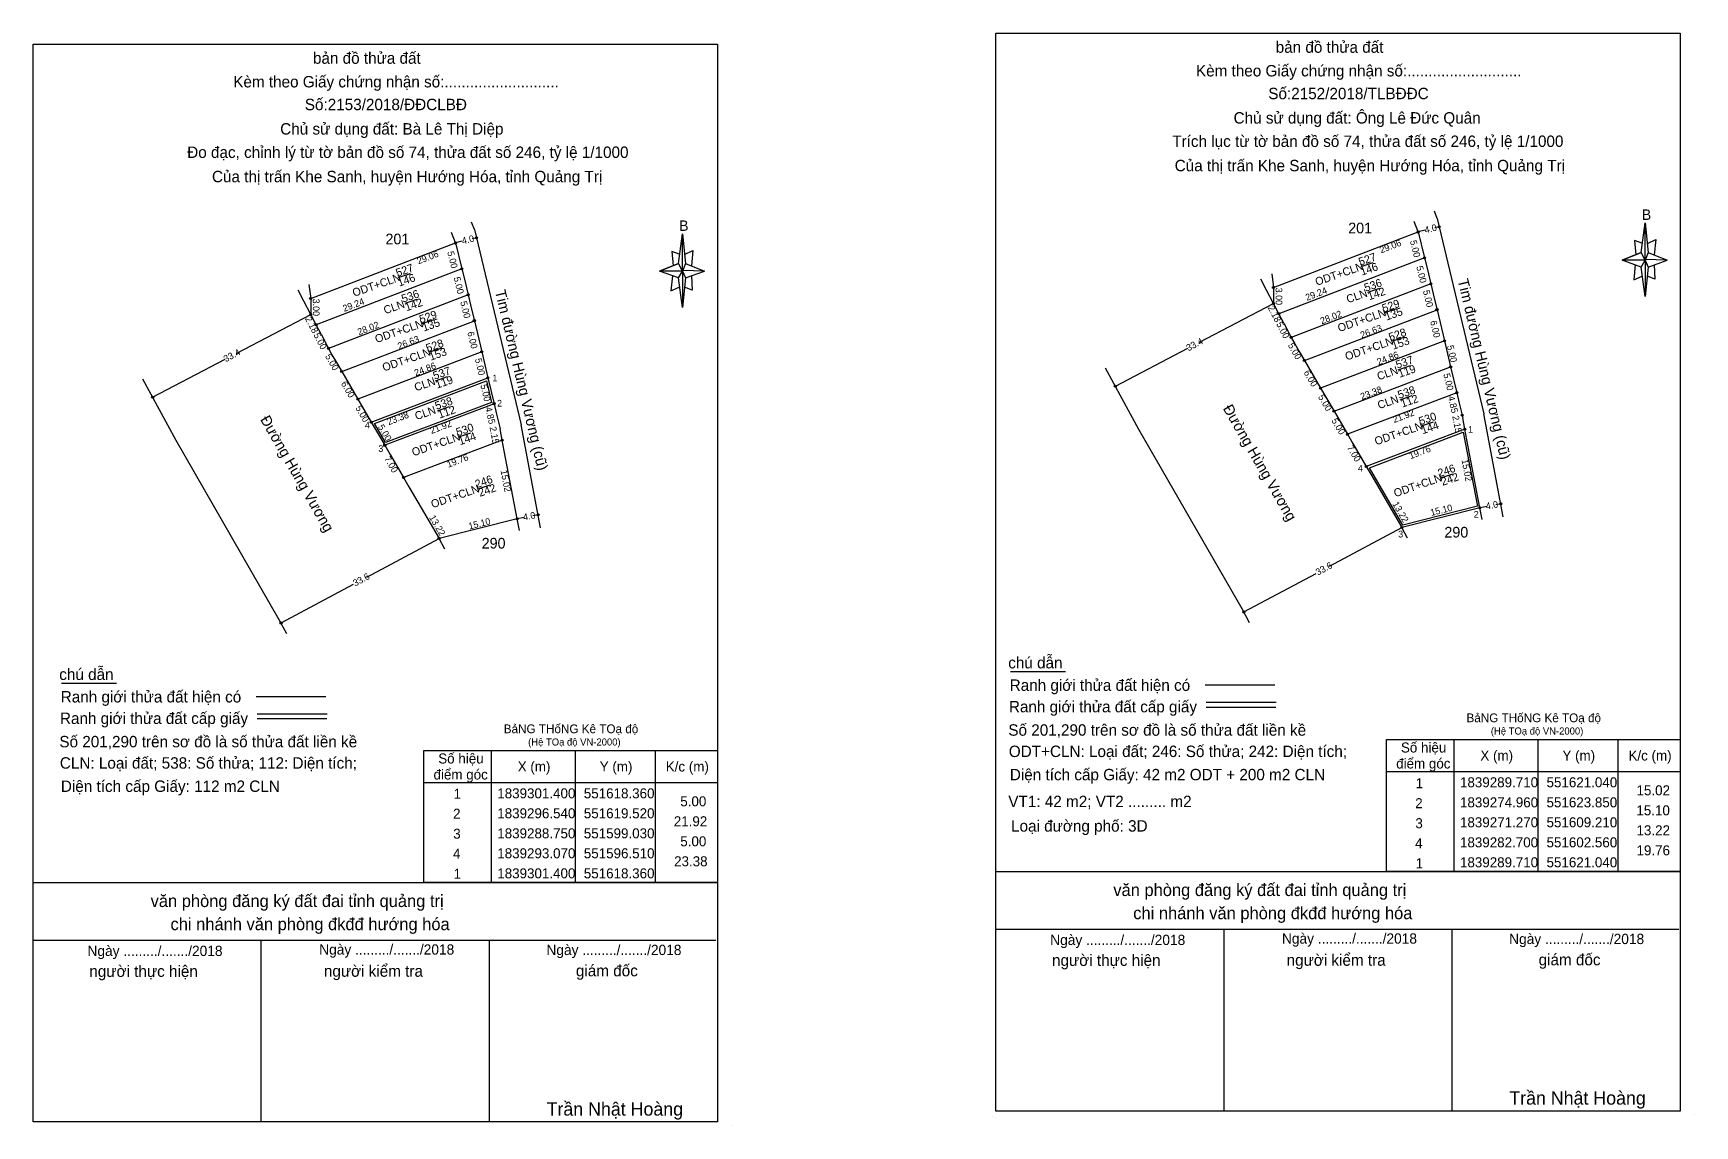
# Model space of a CAD drawing. Extents: x 549542 to 551639, y 1839142 to 1839580.
# Drawn here: x 550586 to 550897.4, y 1839144.2 to 1839349 of the extents above; entities that cross this region are included whole.
import ezdxf

# ---------------------------------------------------------------- set-up
doc = ezdxf.new("R2010")
doc.units = 0
for name, color, linetype in [('Level 1', 7, 'Continuous'), ('Level 10', 7, 'Continuous'), ('Level 17', 7, 'Continuous'), ('Level 5', 7, 'Continuous'), ('Level 55', 7, 'Continuous'), ('Level 6', 7, 'Continuous'), ('Level 63', 7, 'Continuous')]:
    doc.layers.add(name, color=color, linetype=linetype)

msp = doc.modelspace()

# ---------------------------------------------------------------- linework, layer by layer
at = {"layer": 'Level 1'}
for centre in [(550849.52, 1839312.69), (550669.09, 1839310.63), (550788.83, 1839282.82), (550608.4, 1839280.76), (550861.07, 1839260.74), (550680.64, 1839258.68), (550812.9, 1839240.48), (550632.47, 1839238.42)]:
    msp.add_circle(centre, 0.2, dxfattribs=at)
at = {"layer": 'Level 10'}
for p, q in [((550849.16, 1839314.22), (550848.61, 1839315.62)), ((550668.73, 1839312.16), (550668.18, 1839313.56)), ((550668.73, 1839312.16), (550677.44, 1839275.55)), ((550845.58, 1839311.72), (550844.86, 1839313.71)), ((550849.52, 1839312.69), (550848.73, 1839312.5)), ((550849.16, 1839314.22), (550857.87, 1839277.61)), ((550638.02, 1839299.26), (550665.15, 1839309.66)), ((550665.15, 1839309.66), (550664.43, 1839311.65)), ((550666.44, 1839309.98), (550665.15, 1839309.66)), ((550665.15, 1839309.66), (550666.35, 1839304.81)), ((550669.09, 1839310.63), (550668.3, 1839310.44)), ((550818.45, 1839301.32), (550845.58, 1839311.72)), ((550846.87, 1839312.04), (550845.58, 1839311.72)), ((550845.58, 1839311.72), (550846.78, 1839306.87)), ((550846.78, 1839306.87), (550847.26, 1839304.92)), ((550666.35, 1839304.81), (550666.83, 1839302.86)), ((550666.83, 1839302.86), (550667.52, 1839299.95)), ((550817.16, 1839300.82), (550816.11, 1839302.84)), ((550818.13, 1839303.9), (550818.45, 1839301.32)), ((550847.26, 1839304.92), (550847.95, 1839302.01)), ((550636.73, 1839298.76), (550635.68, 1839300.78)), ((550637.7, 1839301.84), (550638.02, 1839299.26)), ((550667.52, 1839299.95), (550668.22, 1839297.02)), ((550818.47, 1839298.32), (550817.16, 1839300.82)), ((550847.95, 1839302.01), (550848.65, 1839299.08)), ((550638.04, 1839296.26), (550636.73, 1839298.76)), ((550668.22, 1839297.02), (550668.69, 1839295.09)), ((550804.59, 1839291.06), (550818.47, 1839298.32)), ((550819.48, 1839296.39), (550818.47, 1839298.32)), ((550848.65, 1839299.08), (550849.12, 1839297.15)), ((550849.12, 1839297.15), (550850.51, 1839291.31)), ((550624.16, 1839289), (550638.04, 1839296.26)), ((550639.05, 1839294.33), (550638.04, 1839296.26)), ((550639.99, 1839292.54), (550639.05, 1839294.33)), ((550668.69, 1839295.09), (550670.08, 1839289.25)), ((550820.42, 1839294.6), (550819.48, 1839296.39)), ((550820.42, 1839294.6), (550821.79, 1839291.96)), ((550639.99, 1839292.54), (550641.36, 1839289.9)), ((550821.79, 1839291.96), (550822.44, 1839290.72)), ((550822.44, 1839290.72), (550823.26, 1839289.32)), ((550850.51, 1839291.31), (550851.66, 1839286.44)), ((550608.4, 1839280.76), (550621.98, 1839287.86)), ((550641.36, 1839289.9), (550642.01, 1839288.66)), ((550642.01, 1839288.66), (550642.83, 1839287.26)), ((550642.83, 1839287.26), (550643.83, 1839285.55)), ((550670.08, 1839289.25), (550671.23, 1839284.38)), ((550788.83, 1839282.82), (550802.41, 1839289.92)), ((550823.26, 1839289.32), (550824.26, 1839287.61)), ((550824.26, 1839287.61), (550827.29, 1839282.43)), ((550612.8, 1839272.64), (550606.57, 1839284.14)), ((550643.83, 1839285.55), (550646.86, 1839280.37)), ((550671.23, 1839284.38), (550672.39, 1839279.52)), ((550793.23, 1839274.7), (550787, 1839286.2)), ((550851.66, 1839286.44), (550852.82, 1839281.58)), ((550827.29, 1839282.43), (550829.81, 1839278.11)), ((550852.82, 1839281.58), (550853.28, 1839279.62)), ((550646.86, 1839280.37), (550649.38, 1839276.05)), ((550672.39, 1839279.52), (550672.85, 1839277.56)), ((550829.81, 1839278.11), (550832.33, 1839273.79)), ((550853.28, 1839279.62), (550853.94, 1839276.86)), ((550649.38, 1839276.05), (550651.9, 1839271.73)), ((550672.85, 1839277.56), (550673.51, 1839274.8)), ((550673.91, 1839272.69), (550673.51, 1839274.8)), ((550681.09, 1839256.28), (550677.44, 1839275.55)), ((550854.34, 1839274.75), (550853.94, 1839276.86)), ((550861.52, 1839258.34), (550857.87, 1839277.61)), ((550632.14, 1839239), (550612.8, 1839272.64)), ((550651.9, 1839271.73), (550652.91, 1839269.99)), ((550674.29, 1839270.71), (550673.91, 1839272.69)), ((550812.57, 1839241.06), (550793.23, 1839274.7)), ((550832.33, 1839273.79), (550833.34, 1839272.05)), ((550833.34, 1839272.05), (550835.86, 1839267.74)), ((550854.72, 1839272.77), (550854.34, 1839274.75)), ((550857.15, 1839260), (550854.72, 1839272.77)), ((550652.91, 1839269.99), (550655.43, 1839265.68)), ((550676.72, 1839257.94), (550674.29, 1839270.71)), ((550655.43, 1839265.68), (550656.44, 1839263.94)), ((550835.86, 1839267.74), (550836.87, 1839266)), ((550836.87, 1839266), (550842.51, 1839256.31)), ((550656.44, 1839263.94), (550662.08, 1839254.25)), ((550858.49, 1839260.25), (550857.15, 1839260)), ((550857.56, 1839257.83), (550857.15, 1839260)), ((550861.07, 1839260.74), (550860.11, 1839260.56)), ((550678.06, 1839258.19), (550676.72, 1839257.94)), ((550677.13, 1839255.77), (550676.72, 1839257.94)), ((550680.64, 1839258.68), (550679.68, 1839258.5)), ((550828.99, 1839249.08), (550842.51, 1839256.31)), ((550843.59, 1839254.29), (550842.51, 1839256.31)), ((550648.56, 1839247.02), (550662.08, 1839254.25)), ((550663.16, 1839252.23), (550662.08, 1839254.25)), ((550812.9, 1839240.48), (550826.45, 1839247.72)), ((550632.47, 1839238.42), (550646.02, 1839245.66)), ((550813.97, 1839238.45), (550812.57, 1839241.06)), ((550633.54, 1839236.39), (550632.14, 1839239))]:
    msp.add_line(p, q, dxfattribs=at)
for points in [[(550818.45, 1839301.32), (550818.47, 1839298.32)], [(550638.02, 1839299.26), (550638.04, 1839296.26)], [(550857.15, 1839260), (550842.51, 1839256.31)], [(550676.72, 1839257.94), (550662.08, 1839254.25)]]:
    msp.add_lwpolyline(points, dxfattribs=at)
at = {"layer": 'Level 17'}
for p, q in [((550769.18, 1839229.31), (550779.5, 1839229.31)), ((550591.33, 1839227.13), (550601.65, 1839227.13))]:
    msp.add_line(p, q, dxfattribs=at)
at = {"layer": 'Level 5'}
for p, q in [((550887.39, 1839307.86), (550888.11, 1839313.42)), ((550706.96, 1839305.8), (550707.68, 1839311.36)), ((550887.68, 1839309.57), (550886.11, 1839310.14)), ((550886.11, 1839310.14), (550886.4, 1839307.43)), ((550888.53, 1839309.57), (550890.1, 1839310.28)), ((550890.1, 1839310.28), (550889.82, 1839307.43)), ((550707.25, 1839307.51), (550705.68, 1839308.08)), ((550705.68, 1839308.08), (550705.97, 1839305.37)), ((550708.1, 1839307.51), (550709.67, 1839308.22)), ((550709.67, 1839308.22), (550709.39, 1839305.37)), ((550887.39, 1839307.86), (550883.83, 1839306.43)), ((550883.83, 1839306.43), (550887.39, 1839307.86)), ((550887.39, 1839305.15), (550883.83, 1839306.43)), ((550888.11, 1839306.43), (550883.83, 1839306.43)), ((550888.11, 1839306.43), (550887.39, 1839307.86)), ((550887.39, 1839307.86), (550888.68, 1839305.15)), ((550892.24, 1839306.43), (550888.11, 1839306.58)), ((550888.11, 1839306.58), (550888.11, 1839306.43)), ((550888.11, 1839306.43), (550888.68, 1839305.15)), ((550888.68, 1839307.86), (550892.24, 1839306.43)), ((550888.68, 1839305.15), (550892.24, 1839306.43)), ((550888.68, 1839305.15), (550892.24, 1839306.43)), ((550706.96, 1839305.8), (550703.4, 1839304.37)), ((550703.4, 1839304.37), (550706.96, 1839305.8)), ((550706.96, 1839303.09), (550703.4, 1839304.37)), ((550707.68, 1839304.37), (550703.4, 1839304.37)), ((550705.82, 1839303.52), (550705.54, 1839300.67)), ((550707.68, 1839304.37), (550706.96, 1839305.8)), ((550706.96, 1839305.8), (550708.25, 1839303.09)), ((550711.81, 1839304.37), (550707.68, 1839304.52)), ((550707.68, 1839304.52), (550707.68, 1839304.37)), ((550707.68, 1839304.37), (550708.25, 1839303.09)), ((550708.25, 1839303.09), (550707.68, 1839297.53)), ((550708.25, 1839305.8), (550711.81, 1839304.37)), ((550708.25, 1839303.09), (550711.81, 1839304.37)), ((550708.25, 1839303.09), (550711.81, 1839304.37)), ((550709.39, 1839303.52), (550709.53, 1839300.81)), ((550886.25, 1839305.58), (550885.97, 1839302.73)), ((550885.97, 1839302.73), (550887.54, 1839303.44)), ((550888.68, 1839305.15), (550888.11, 1839299.59)), ((550889.96, 1839302.87), (550888.53, 1839303.44)), ((550889.82, 1839305.58), (550889.96, 1839302.87)), ((550705.54, 1839300.67), (550707.11, 1839301.38)), ((550709.53, 1839300.81), (550708.1, 1839301.38)), ((550766.45, 1839191.81), (550894.7, 1839191.81)), ((550586.02, 1839189.75), (550714.27, 1839189.75)), ((550586.02, 1839178.92), (550713.98, 1839178.92)), ((550586.02, 1839178.92), (550713.98, 1839178.92)), ((550586.02, 1839178.92), (550713.98, 1839178.92)), ((550586.02, 1839144.86), (550586.02, 1839178.92)), ((550628.77, 1839144.86), (550628.77, 1839178.92)), ((550671.52, 1839144.86), (550671.52, 1839178.92)), ((550766.45, 1839180.98), (550894.41, 1839180.98)), ((550766.45, 1839180.98), (550894.41, 1839180.98)), ((550766.45, 1839180.98), (550894.41, 1839180.98)), ((550766.45, 1839146.92), (550766.45, 1839180.98)), ((550809.2, 1839146.92), (550809.2, 1839180.98)), ((550851.95, 1839146.92), (550851.95, 1839180.98)), ((550714.27, 1839144.86), (550586.02, 1839144.86)), ((550765.78, 1839145.83), (550765.78, 1839145.83)), ((550765.78, 1839145.83), (550765.78, 1839145.83)), ((550765.78, 1839145.83), (550765.78, 1839145.83)), ((550766.35, 1839145.72), (550766.35, 1839145.72)), ((550766.35, 1839145.72), (550766.35, 1839145.72)), ((550766.35, 1839145.72), (550766.35, 1839145.72)), ((550894.7, 1839146.92), (550766.45, 1839146.92))]:
    msp.add_line(p, q, dxfattribs=at)
for points in [[(550586.02, 1839346.92), (550714.27, 1839346.92), (550714.27, 1839144.86), (550586.02, 1839144.86)], [(550766.45, 1839348.98), (550894.7, 1839348.98), (550894.7, 1839146.92), (550766.45, 1839146.92)], [(550888.11, 1839313.42), (550888.68, 1839307.86), (550888.11, 1839306.43)], [(550707.68, 1839311.36), (550708.25, 1839305.8), (550707.68, 1839304.37)], [(550888.11, 1839306.43), (550888.11, 1839299.59), (550887.39, 1839305.15)], [(550707.68, 1839304.37), (550707.68, 1839297.53), (550706.96, 1839303.09)]]:
    msp.add_lwpolyline(points, close=True, dxfattribs=at)
at = {"layer": 'Level 55'}
for p, q in [((550846.78, 1839306.87), (550819.48, 1839296.39)), ((550666.35, 1839304.81), (550639.05, 1839294.33)), ((550667.52, 1839299.95), (550641.36, 1839289.9)), ((550847.95, 1839302.01), (550821.79, 1839291.96)), ((550824.26, 1839287.61), (550849.12, 1839297.15)), ((550643.83, 1839285.55), (550668.69, 1839295.09)), ((550850.51, 1839291.31), (550827.29, 1839282.43)), ((550670.08, 1839289.25), (550646.86, 1839280.37)), ((550649.38, 1839276.05), (550671.23, 1839284.38)), ((550829.81, 1839278.11), (550851.66, 1839286.44)), ((550852.82, 1839281.58), (550832.33, 1839273.79)), ((550672.39, 1839279.52), (550651.9, 1839271.73)), ((550673.91, 1839272.69), (550655.43, 1839265.68)), ((550854.34, 1839274.75), (550835.86, 1839267.74))]:
    msp.add_line(p, q, dxfattribs=at)
for points in [[(550670.95, 1839283.84), (550671.92, 1839279.77), (550652.07, 1839272.22), (550649.96, 1839275.84)], [(550854.04, 1839274.21), (550856.69, 1839260.3), (550842.7, 1839256.77), (550836.44, 1839267.53)]]:
    msp.add_lwpolyline(points, close=True, dxfattribs=at)
at = {"layer": 'Level 6'}
for p, q in [((550805.66, 1839226.84), (550818.7, 1839226.84)), ((550627.81, 1839224.66), (550640.85, 1839224.66)), ((550805.87, 1839223.54), (550818.98, 1839223.54)), ((550805.87, 1839222.66), (550818.89, 1839222.66)), ((550628.02, 1839221.36), (550641.13, 1839221.36)), ((550628.02, 1839220.48), (550641.04, 1839220.48)), ((550716.99, 1839144.15), (550716.99, 1839144.15)), ((550716.99, 1839144.15), (550716.99, 1839144.15)), ((550716.99, 1839144.15), (550716.99, 1839144.15)), ((550897.42, 1839146.21), (550897.42, 1839146.21)), ((550897.42, 1839146.21), (550897.42, 1839146.21)), ((550897.42, 1839146.21), (550897.42, 1839146.21))]:
    msp.add_line(p, q, dxfattribs=at)
at = {"layer": 'Level 63'}
for p, q in [((550834.87, 1839305.22), (550837.13, 1839306)), ((550654.44, 1839303.16), (550656.7, 1839303.94)), ((550836.15, 1839300.42), (550838.41, 1839301.2)), ((550655.72, 1839298.36), (550657.98, 1839299.14)), ((550839.32, 1839296.6), (550841.58, 1839297.38)), ((550658.89, 1839294.54), (550661.15, 1839295.32)), ((550840.81, 1839291.29), (550843.07, 1839292.07)), ((550660.38, 1839289.23), (550662.64, 1839290.01)), ((550661.43, 1839283.82), (550663.69, 1839284.6)), ((550841.86, 1839285.88), (550844.12, 1839286.66)), ((550842.19, 1839280.27), (550844.45, 1839281.05)), ((550661.76, 1839278.21), (550664.02, 1839278.99)), ((550846.19, 1839275.37), (550848.45, 1839276.15)), ((550665.76, 1839273.31), (550668.02, 1839274.09)), ((550849.81, 1839265.62), (550852.07, 1839266.4)), ((550669.38, 1839263.56), (550671.64, 1839264.34)), ((550852.25, 1839216.56), (550852.25, 1839191.81)), ((550868, 1839216.56), (550868, 1839191.81)), ((550883, 1839216.56), (550883, 1839191.81)), ((550671.83, 1839214.5), (550671.83, 1839189.75)), ((550687.57, 1839214.5), (550687.57, 1839189.75)), ((550702.57, 1839214.5), (550702.57, 1839189.75)), ((550839.65, 1839210.56), (550894.7, 1839210.56)), ((550659.23, 1839208.5), (550714.27, 1839208.5))]:
    msp.add_line(p, q, dxfattribs=at)
for points in [[(550839.65, 1839216.56), (550894.7, 1839216.56), (550894.7, 1839191.81), (550839.65, 1839191.81)], [(550659.23, 1839214.5), (550714.27, 1839214.5), (550714.27, 1839189.75), (550659.23, 1839189.75)]]:
    msp.add_lwpolyline(points, close=True, dxfattribs=at)
for centre in [(550665.15, 1839309.66), (550845.58, 1839311.72), (550846.78, 1839306.87), (550666.35, 1839304.81), (550667.52, 1839299.95), (550818.45, 1839301.32), (550847.95, 1839302.01), (550638.02, 1839299.26), (550818.47, 1839298.32), (550819.48, 1839296.39), (550849.12, 1839297.15), (550638.04, 1839296.26), (550639.05, 1839294.33), (550668.69, 1839295.09), (550821.79, 1839291.96), (550850.51, 1839291.31), (550641.36, 1839289.9), (550670.08, 1839289.25), (550824.26, 1839287.61), (550643.83, 1839285.55), (550671.23, 1839284.38), (550851.66, 1839286.44), (550827.29, 1839282.43), (550852.82, 1839281.58), (550646.86, 1839280.37), (550672.39, 1839279.52), (550829.81, 1839278.11), (550649.38, 1839276.05), (550853.82, 1839277.37), (550854.34, 1839274.75), (550651.9, 1839271.73), (550673.91, 1839272.69), (550832.33, 1839273.79), (550655.43, 1839265.68), (550835.86, 1839267.74), (550857.15, 1839260), (550676.72, 1839257.94), (550842.51, 1839256.31), (550662.08, 1839254.25)]:
    msp.add_circle(centre, 0.2, dxfattribs=at)

# ---------------------------------------------------------------- texts
at = {"layer": 'Level 1'}
for s, p in [('ODT+CLN', (550826.58, 1839301.61)), ('527', (550834.71, 1839305.35)), ('146', (550835.04, 1839303.52)), ('ODT+CLN', (550646.15, 1839299.55)), ('527', (550654.28, 1839303.29)), ('146', (550654.61, 1839301.46)), ('536', (550835.77, 1839300.5)), ('536', (550655.34, 1839298.44)), ('CLN', (550832.42, 1839298.35)), ('142', (550836.42, 1839298.9)), ('CLN', (550651.99, 1839296.29)), ('142', (550655.99, 1839296.84)), ('529', (550658.68, 1839294.57)), ('ODT+CLN', (550830.8, 1839292.94)), ('529', (550839.11, 1839296.63)), ('135', (550839.67, 1839295.1)), ('ODT+CLN', (550650.37, 1839290.88)), ('135', (550659.24, 1839293.04)), ('528', (550840.35, 1839291.24)), ('528', (550659.92, 1839289.18)), ('ODT+CLN', (550832.18, 1839287.61)), ('153', (550840.94, 1839289.64)), ('ODT+CLN', (550651.75, 1839285.55)), ('153', (550660.51, 1839287.58)), ('537', (550841.67, 1839286.06)), ('CLN', (550657.74, 1839281.82)), ('537', (550661.24, 1839284)), ('119', (550661.69, 1839282.32)), ('CLN', (550838.17, 1839283.88)), ('119', (550842.12, 1839284.38)), ('CLN', (550838.27, 1839278.49)), ('538', (550842.04, 1839280.41)), ('112', (550842.6, 1839278.78)), ('CLN', (550657.84, 1839276.43)), ('538', (550661.61, 1839278.35)), ('112', (550662.17, 1839276.72)), ('530', (550846, 1839275.47)), ('530', (550665.57, 1839273.41)), ('ODT+CLN', (550837.71, 1839271.71)), ('144', (550846.44, 1839273.79)), ('ODT+CLN', (550657.28, 1839269.65)), ('144', (550666.01, 1839271.73)), ('246', (550669.12, 1839263.67)), ('ODT+CLN', (550841.3, 1839261.98)), ('246', (550849.55, 1839265.73)), ('242', (550850.17, 1839264.12)), ('ODT+CLN', (550660.87, 1839259.92)), ('242', (550669.74, 1839262.06))]:
    msp.add_text(s, height=1.5, rotation=19.0872, dxfattribs=at).set_placement(p)
for s, height, p in [('BảNG THốNG Kê TOạ độ ', 1.6387, (550674.21, 1839217.75)), ('BảNG THốNG Kê TOạ độ ', 1.6387, (550854.64, 1839219.81)), ('(Hệ TOạ độ VN-2000)', 1.3252, (550859.2, 1839217.5)), ('(Hệ TOạ độ VN-2000)', 1.3252, (550678.77, 1839215.44))]:
    msp.add_text(s, height=height, dxfattribs=at).set_placement(p)
at = {"layer": 'Level 10'}
for s, p in [('201', (550832.47, 1839311.46)), ('201', (550652.04, 1839309.4)), ('290', (550850.5, 1839254.43)), ('290', (550670.07, 1839252.37))]:
    msp.add_text(s, height=2, dxfattribs=at).set_placement(p)
for s, height, rotation, p in [('4.0', 1.25, 13.8308, (550846.94, 1839311.45)), ('4.0', 1.25, 13.8308, (550666.51, 1839309.39)), ('Tim đường Hùng Vương (cũ)', 2, 283.3826, (550852.97, 1839302.68)), ('Tim đường Hùng Vương (cũ)', 2, 283.3826, (550672.54, 1839300.62)), ('33.4', 1.25, 27.607, (550802.52, 1839289.33)), ('33.4', 1.25, 27.607, (550622.09, 1839287.27)), ('Đường Hùng Vương', 2, 299.8951, (550808.92, 1839278.65)), ('Đường Hùng Vương', 2, 299.8951, (550628.49, 1839276.59)), ('4.0', 1.25, 10.6902, (550677.94, 1839257.61)), ('4.0', 1.25, 10.6902, (550858.37, 1839259.67)), ('33.6', 1.25, 28.1297, (550826.78, 1839247.29)), ('33.6', 1.25, 28.1297, (550646.35, 1839245.23))]:
    msp.add_text(s, height=height, rotation=rotation, dxfattribs=at).set_placement(p)
at = {"layer": 'Level 5'}
for s, height, p in [('bản đồ thửa đất', 2.1375, (550818.88, 1839345.31)), ('bản đồ thửa đất', 2.1375, (550638.45, 1839343.25)), ('Kèm theo Giấy chứng nhận số:...........................', 2.1375, (550803.94, 1839340.88)), ('Kèm theo Giấy chứng nhận số:...........................', 2.1375, (550623.51, 1839338.82)), ('Số:2152/2018/TLBĐĐC', 2.14, (550817.49, 1839336.61)), ('Số:2153/2018/ĐĐCLBĐ', 2.14, (550636.92, 1839334.55)), ('Chủ sử dụng đất: Ông Lê Đức Quân', 2.14, (550810.99, 1839332.04)), ('Chủ sử dụng đất: Bà Lê Thị Diệp', 2.14, (550632.31, 1839329.98)), ('Đo đạc, chỉnh lý từ tờ bản đồ số 74, thửa đất số 246, tỷ lệ 1/1000 ', 2.14, (550614.88, 1839325.6)), ('Trích lục từ tờ bản đồ số 74, thửa đất số 246, tỷ lệ 1/1000 ', 2.14, (550799.49, 1839327.66)), ('Của thị trấn Khe Sanh, huyện Hướng Hóa, tỉnh Quảng Trị', 2.14, (550799.95, 1839323.1)), ('Của thị trấn Khe Sanh, huyện Hướng Hóa, tỉnh Quảng Trị', 2.14, (550619.52, 1839321.04)), ('B', 1.96, (550887.51, 1839313.98)), ('B', 1.96, (550707.08, 1839311.92)), ('văn phòng đăng ký đất đai tỉnh quảng trị', 2.3084, (550608.02, 1839185.16)), ('văn phòng đăng ký đất đai tỉnh quảng trị', 2.3084, (550788.45, 1839187.22)), ('chi nhánh văn phòng đkđđ hướng hóa', 2.3084, (550792.18, 1839182.88)), ('chi nhánh văn phòng đkđđ hướng hóa', 2.3084, (550611.75, 1839180.82)), ('Ngày ........./......./2018', 1.9237, (550639.62, 1839176.24)), ('Ngày ........./......./2018', 1.9237, (550776.62, 1839178.04)), ('Ngày ........./......./2018', 1.9237, (550820.05, 1839178.3)), ('Ngày ........./......./2018', 1.9237, (550862.63, 1839178.22)), ('Ngày ........./......./2018', 1.9237, (550596.19, 1839175.98)), ('Ngày ........./......./2018', 1.9237, (550682.2, 1839176.16)), ('người thực hiện', 2.14, (550776.96, 1839174.12)), ('người kiểm tra', 2.1375, (550820.93, 1839174.15)), ('giám đốc', 2.138, (550868.16, 1839174.23)), ('người thực hiện', 2.14, (550596.53, 1839172.06)), ('người kiểm tra', 2.1375, (550640.5, 1839172.09)), ('giám đốc', 2.138, (550687.73, 1839172.17)), ('Trần Nhật Hoàng', 2.4937, (550862.66, 1839148.11)), ('Trần Nhật Hoàng', 2.4937, (550682.23, 1839146.05))]:
    msp.add_text(s, height=height, dxfattribs=at).set_placement(p)
at = {"layer": 'Level 6'}
for s, height, p in [('chú dẫn', 2.138, (550768.75, 1839229.9)), ('chú dẫn', 2.138, (550590.9, 1839227.72)), ('Ranh giới thửa đất hiện có ', 2.1375, (550769.03, 1839225.69)), ('Ranh giới thửa đất hiện có ', 2.1375, (550591.18, 1839223.51)), ('Ranh giới thửa đất cấp giấy', 2.1375, (550591.03, 1839219.48)), ('Ranh giới thửa đất cấp giấy', 2.1375, (550768.88, 1839221.66)), ('Số 201,290 trên sơ đồ là số thửa đất liền kề', 2.14, (550768.77, 1839217.28)), ('Số 201,290 trên sơ đồ là số thửa đất liền kề', 2.14, (550590.92, 1839215.1)), ('ODT+CLN: Loại đất; 246: Số thửa; 242: Diện tích;', 2.14, (550768.86, 1839213.28)), ('CLN: Loại đất; 538: Số thửa; 112: Diện tích;', 2.14, (550591.01, 1839211.1)), ('Diện tích cấp Giấy: 42 m2 ODT + 200 m2 CLN', 2.14, (550769.05, 1839208.92)), ('Diện tích cấp Giấy: 112 m2 CLN', 2.14, (550591.2, 1839206.74)), ('VT1: 42 m2; VT2 ......... m2', 2.14, (550768.77, 1839203.89)), ('Loại đường phố: 3D', 2.14, (550769.28, 1839199.3))]:
    msp.add_text(s, height=height, dxfattribs=at).set_placement(p)
at = {"layer": 'Level 63'}
for s, height, rotation, p in [('29.06', 1.25, 20.9738, (550838.65, 1839307.7)), ('5.00', 1.25, 283.8972, (550844.04, 1839310.01)), ('29.06', 1.25, 20.9738, (550658.22, 1839305.64)), ('5.00', 1.25, 283.8972, (550663.61, 1839307.95)), ('5.00', 1.25, 283.5359, (550664.79, 1839303.15)), ('5.00', 1.25, 283.5359, (550845.22, 1839305.21)), ('3.00', 1.25, 270.382, (550818.85, 1839301.27)), ('29.24', 1.25, 21.0009, (550824.74, 1839298.79)), ('5.00', 1.25, 283.5359, (550846.47, 1839300.66)), ('3.00', 1.25, 270.382, (550638.42, 1839299.21)), ('29.24', 1.25, 21.0009, (550644.31, 1839296.73)), ('5.00', 1.25, 283.5359, (550666.04, 1839298.6)), ('2.18', 1.25, 297.6238, (550817.35, 1839297.53)), ('28.02', 1.25, 21.0155, (550827.51, 1839294.39)), ('2.18', 1.249, 297.6238, (550636.92, 1839295.47)), ('28.02', 1.25, 21.0155, (550647.08, 1839292.33)), ('5.00', 1.25, 297.5396, (550818.93, 1839294.48)), ('26.63', 1.25, 20.9943, (550835.03, 1839291.74)), ('6.00', 1.25, 283.3881, (550847.8, 1839294.96)), ('5.00', 1.25, 297.5396, (550638.5, 1839292.42)), ('26.63', 1.25, 20.9943, (550654.6, 1839289.68)), ('6.00', 1.25, 283.3881, (550667.37, 1839292.9)), ('5.00', 1.25, 299.5886, (550821.11, 1839290.49)), ('5.00', 1.25, 283.2864, (550850.96, 1839290.33)), ('5.00', 1.25, 299.5886, (550640.68, 1839288.43)), ('24.86', 1.25, 20.9283, (550657.72, 1839284.67)), ('5.00', 1.25, 283.2864, (550668.79, 1839287.89)), ('24.86', 1.25, 20.9283, (550838.15, 1839286.73)), ('6.00', 1.25, 300.3252, (550824.07, 1839285.36)), ('5.00', 1.25, 283.4244, (550850.29, 1839285.06)), ('6.00', 1.25, 300.3252, (550643.64, 1839283.3)), ('5.00', 1.25, 283.4244, (550669.82, 1839283)), ('5.00', 1.25, 300.2564, (550826.77, 1839280.79)), ('23.38', 1.25, 20.8686, (550835.03, 1839280.21)), ('5.00', 1.25, 300.2564, (550646.34, 1839278.73)), ('23.38', 1.25, 20.8686, (550652.63, 1839275.47)), ('4.85', 1.25, 283.3487, (550670.7, 1839278.76)), ('21.92', 1.25, 20.8161, (550841.09, 1839275.89)), ('4.85', 1.25, 283.3487, (550851.13, 1839280.82)), ('5.00', 1.25, 300.2564, (550650.56, 1839275.18)), ('21.92', 1.25, 20.8161, (550660.66, 1839273.83)), ('2.15', 1.25, 280.7344, (550671.53, 1839275.12)), ('5.00', 1.25, 300.2564, (550829.28, 1839276.37)), ('2.15', 1.25, 280.7344, (550851.96, 1839277.18)), ('7.00', 1.25, 300.2623, (550832.19, 1839271.3)), ('19.76', 1.25, 20.7732, (550844.16, 1839269.11)), ('7.00', 1.25, 300.2623, (550651.76, 1839269.24)), ('19.76', 1.25, 20.7732, (550663.81, 1839267.51)), ('15.02', 1.25, 280.7861, (550853.7, 1839268.98)), ('15.02', 1.25, 280.7861, (550673.6, 1839266.98)), ('13.22', 1.25, 300.1909, (550840.7, 1839260.72)), ('15.10', 1.25, 14.1467, (550848.04, 1839258.47)), ('13.22', 1.25, 300.1909, (550660.17, 1839258.2)), ('15.10', 1.25, 14.1467, (550667.77, 1839255.92))]:
    msp.add_text(s, height=height, rotation=rotation, dxfattribs=at).set_placement(p)
for s, height, p in [(' 1', 1.25, (550671.62, 1839283.72)), (' 2', 1.25, (550672.49, 1839278.99)), (' 4', 1.25, (550647.72, 1839274.89)), (' 1', 1.25, (550854.47, 1839274.07)), (' 3', 1.25, (550650.23, 1839270.5)), (' 4', 1.25, (550833.83, 1839266.81)), (' 2', 1.25, (550855.54, 1839258.17)), (' 3', 1.25, (550841.37, 1839254.45)), ('Số hiệu', 1.875, (550842.35, 1839214.13)), ('Số hiệu', 1.875, (550661.93, 1839212.07)), ('X (m)', 1.875, (550676.82, 1839210.57)), ('Y (m)', 1.875, (550692.19, 1839210.57)), ('K/c (m)', 1.875, (550704.57, 1839210.57)), ('điểm góc', 1.875, (550841.46, 1839211.13)), ('X (m)', 1.875, (550857.24, 1839212.63)), ('Y (m)', 1.875, (550872.62, 1839212.63)), ('K/c (m)', 1.875, (550885, 1839212.63)), ('điểm góc', 1.875, (550661.04, 1839209.07)), ('1839289.710', 1.8749, (550853.42, 1839207.61)), ('551621.040', 1.875, (550869.64, 1839207.61)), (' 1', 1.875, (550664.1, 1839205.47)), ('1839301.400', 1.8749, (550672.99, 1839205.54)), ('551618.360', 1.875, (550689.21, 1839205.54)), (' 1', 1.875, (550844.42, 1839207.44)), ('15.02', 1.875, (550886.5, 1839206.11)), (' 2', 1.875, (550664.01, 1839201.72)), ('1839296.540', 1.8749, (550672.99, 1839201.8)), ('551619.520', 1.875, (550689.21, 1839201.8)), ('5.00', 1.875, (550707.29, 1839204.04)), (' 2', 1.875, (550844.33, 1839203.69)), ('1839274.960', 1.8749, (550853.42, 1839203.85)), ('551623.850', 1.875, (550869.64, 1839203.85)), ('15.10', 1.875, (550886.48, 1839202.35)), ('21.92', 1.875, (550706.07, 1839200.3)), (' 3', 1.875, (550844.36, 1839199.94)), ('1839271.270', 1.8749, (550853.42, 1839200.11)), ('551609.210', 1.875, (550869.64, 1839200.11)), ('13.22', 1.875, (550886.5, 1839198.61)), (' 3', 1.875, (550664.04, 1839197.97)), ('1839288.750', 1.8749, (550672.99, 1839198.04)), ('551599.030', 1.875, (550689.21, 1839198.04)), ('5.00', 1.875, (550707.29, 1839196.54)), (' 4', 1.875, (550844.32, 1839196.19)), ('1839282.700', 1.8749, (550853.42, 1839196.35)), ('551602.560', 1.875, (550869.64, 1839196.35)), (' 4', 1.875, (550663.99, 1839194.22)), ('1839293.070', 1.8749, (550672.99, 1839194.3)), ('551596.510', 1.875, (550689.21, 1839194.3)), ('23.38', 1.875, (550706.13, 1839192.8)), (' 1', 1.875, (550844.42, 1839192.43)), ('1839289.710', 1.8749, (550853.42, 1839192.61)), ('551621.040', 1.875, (550869.64, 1839192.61)), ('19.76', 1.875, (550886.5, 1839194.85)), (' 1', 1.875, (550664.1, 1839190.46)), ('1839301.400', 1.8749, (550672.99, 1839190.54)), ('551618.360', 1.875, (550689.21, 1839190.54))]:
    msp.add_text(s, height=height, dxfattribs=at).set_placement(p)

doc.saveas('drawing.dxf')
